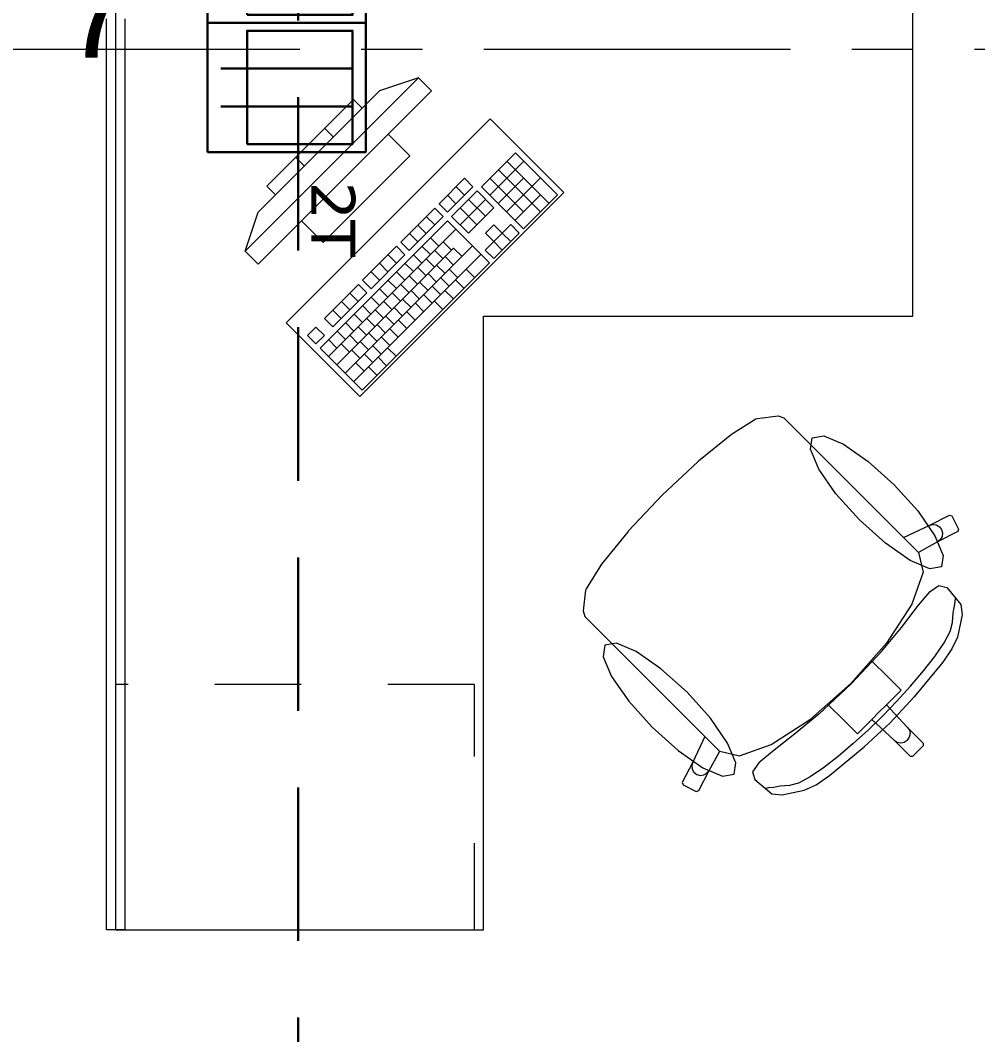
# Model space of a CAD drawing. Header units: inches. Extents: x -19 to 5698, y -728 to 92.
# Drawn here: x 288.611 to 290.172, y 32.8 to 34.454 of the extents above; entities that cross this region are included whole.
import ezdxf

# ---------------------------------------------------------------- set-up
doc = ezdxf.new("R2010")
doc.units = ezdxf.units.IN
doc.header["$MEASUREMENT"] = 0
for name, pattern in [('HIDDEN', [0.375, 0.25, -0.125]), ('Punto & Raya', [0.65, 0.5, -0.075, 0, -0.075]), ('Rayas', [0.282222, 0.141111, -0.141111])]:
    doc.linetypes.add(name, pattern=pattern)
doc.layers.get('0').update_dxf_attribs({"color": 61})
doc.layers.add('00 conduct tomacorr', color=120, linetype='HIDDEN', lineweight=30)
doc.layers.add('00 IE LUZ EMERGENCIA', color=253, linetype='Continuous', lineweight=0)
doc.layers.add('Interior - Mobiliario', color=7, linetype='Continuous')
doc.layers.add('Marcador - Secciones', color=7, linetype='Continuous')
doc.styles.add('Annotative', font='arial.ttf')

# ---------------------------------------------------------------- blocks, each defined once
blk = doc.blocks.new('CAJA POP UP 6 MODULOS')
at = {"layer": '00 conduct tomacorr', "linetype": 'Continuous'}
for p, q in [((-0.095, -0.165), (-0.095, -0.0151)), ((-0.052, -0.165), (-0.052, -0.0151)), ((0.052, -0.165), (0.052, -0.0151)), ((0.095, -0.165), (0.095, -0.0151)), ((0, -0.165), (0, -0.18))]:
    blk.add_line(p, q, dxfattribs=at)
for points in [[(-0.147, 0), (0.147, 0), (0.147, -0.18), (-0.147, -0.18)], [(0, 0), (0.147, 0), (0.147, -0.18), (0, -0.18)]]:
    blk.add_lwpolyline(points, close=True, dxfattribs=at)
for points in [[(-0.138, -0.045), (-0.009, -0.045), (-0.009, -0.165), (-0.138, -0.165), (-0.138, -0.045)], [(0.009, -0.045), (0.138, -0.045), (0.138, -0.165), (0.009, -0.165), (0.009, -0.045)]]:
    blk.add_lwpolyline(points, dxfattribs=at)
at = {"color": 1, "insert": (-0.1807, -0.168), "char_height": 0.05, "attachment_point": 1, "rotation": 180}
blk.add_mtext_dynamic_manual_height_columns('{\\fVerdana|b0|i0|c0|p34;2T}', width=0.000481, gutter_width=0.1561, heights=[0], dxfattribs=at)

msp = doc.modelspace()

# ---------------------------------------------------------------- linework, layer by layer
at = {"layer": '00 conduct tomacorr'}
msp.add_line((289.0635, 30.3283, -0.0005), (289.0635, 38.8783, -0.0005), dxfattribs=at)
at = {"layer": 'Interior - Mobiliario', "color": 175, "linetype": 'Continuous', "lineweight": 13}
for p, q in [((288.751, 32.9713), (288.751, 34.4563)), ((288.781, 34.4563), (288.781, 32.9713)), ((289.2599, 34.3602), (288.9771, 34.0774)), ((289.2599, 34.3602), (289.1963, 34.339)), ((289.2811, 34.339), (289.2599, 34.3602)), ((288.9983, 34.0562), (289.2811, 34.339)), ((288.9983, 34.141), (289.1963, 34.339)), ((289.1538, 34.3249), (289.0124, 34.1834)), ((289.168, 34.3107), (289.1538, 34.3249)), ((289.0266, 34.1693), (289.168, 34.3107)), ((289.2104, 34.2683), (289.069, 34.1269)), ((289.1208, 34.2636), (289.1067, 34.2777)), ((289.2458, 34.2329), (289.2104, 34.2683)), ((289.1043, 34.0915), (289.2458, 34.2329)), ((289.4179, 34.2379), (289.3625, 34.1825)), ((289.4864, 34.1693), (289.4179, 34.2379)), ((289.0737, 34.2164), (289.0596, 34.2306)), ((289.3762, 34.1688), (289.4316, 34.2242)), ((289.4726, 34.1555), (289.404, 34.2241)), ((289.4587, 34.1416), (289.3902, 34.2102)), ((289.0124, 34.1834), (289.0266, 34.1693)), ((289.335, 34.1962), (289.2934, 34.1546)), ((289.3071, 34.1409), (289.3487, 34.1824)), ((289.3348, 34.1686), (289.3211, 34.1823)), ((289.3487, 34.1824), (289.335, 34.1962)), ((289.3625, 34.1825), (289.431, 34.1139)), ((289.4312, 34.1415), (289.3763, 34.1964)), ((289.3899, 34.1551), (289.4314, 34.1966)), ((289.4036, 34.1414), (289.459, 34.1968)), ((289.321, 34.1548), (289.3073, 34.1685)), ((289.3555, 34.1756), (289.314, 34.134)), ((289.383, 34.1482), (289.3555, 34.1756)), ((289.4173, 34.1277), (289.4589, 34.1692)), ((289.431, 34.1139), (289.4864, 34.1693)), ((289.2934, 34.1546), (289.3071, 34.1409)), ((289.3277, 34.1203), (289.3693, 34.1619)), ((289.3691, 34.1343), (289.3417, 34.1617)), ((288.9771, 34.0774), (288.9983, 34.141)), ((289.2865, 34.1477), (289.2311, 34.0923)), ((289.2448, 34.0786), (289.3002, 34.134)), ((289.2864, 34.1201), (289.2727, 34.1338)), ((289.3002, 34.134), (289.2865, 34.1477)), ((289.314, 34.134), (289.3414, 34.1066)), ((289.3553, 34.1205), (289.3279, 34.1479)), ((289.3414, 34.1066), (289.383, 34.1482)), ((289.069, 34.1269), (289.1043, 34.0915)), ((289.3071, 34.1271), (289.0994, 33.9194)), ((289.2725, 34.1063), (289.2588, 34.12)), ((289.3756, 34.0586), (289.3071, 34.1271)), ((289.3828, 34.1206), (289.369, 34.1068)), ((289.3966, 34.1069), (289.3828, 34.1206)), ((289.4104, 34.1207), (289.3966, 34.1069)), ((289.4241, 34.107), (289.4104, 34.1207)), ((289.1131, 33.9057), (289.3208, 34.1134)), ((289.2587, 34.0924), (289.245, 34.1062)), ((289.2931, 34.0857), (289.2794, 34.0994)), ((289.369, 34.1068), (289.3827, 34.093)), ((289.3826, 34.0655), (289.4241, 34.107)), ((289.3827, 34.093), (289.3966, 34.1069)), ((289.4103, 34.0932), (289.3966, 34.1069)), ((289.1268, 33.892), (289.3172, 34.0824)), ((289.1405, 33.8783), (289.3482, 34.086)), ((289.2242, 34.0854), (289.1688, 34.03)), ((289.2379, 34.0717), (289.2242, 34.0854)), ((289.2311, 34.0923), (289.2448, 34.0786)), ((289.2793, 34.0719), (289.2655, 34.0856)), ((289.3137, 34.0789), (289.3, 34.0926)), ((289.3309, 34.0687), (289.3172, 34.0824)), ((289.3827, 34.093), (289.3689, 34.0792)), ((289.3964, 34.0793), (289.3827, 34.093)), ((288.9771, 34.0774), (288.9983, 34.0562)), ((289.1542, 33.8646), (289.3619, 34.0723)), ((289.1825, 34.0163), (289.2379, 34.0717)), ((289.2241, 34.0578), (289.2103, 34.0715)), ((289.2654, 34.058), (289.2517, 34.0717)), ((289.2999, 34.0651), (289.2862, 34.0788)), ((289.3171, 34.0548), (289.3034, 34.0685)), ((289.3689, 34.0792), (289.3826, 34.0655)), ((289.1679, 33.8508), (289.3756, 34.0586)), ((289.2102, 34.044), (289.1965, 34.0577)), ((289.2516, 34.0442), (289.2378, 34.0579)), ((289.2722, 34.0374), (289.2585, 34.0511)), ((289.286, 34.0512), (289.2723, 34.0649)), ((289.3032, 34.041), (289.2895, 34.0547)), ((289.1964, 34.0301), (289.1827, 34.0438)), ((289.2377, 34.0303), (289.224, 34.044)), ((289.2583, 34.0235), (289.2446, 34.0372)), ((289.2894, 34.0271), (289.2757, 34.0408)), ((289.31, 34.0203), (289.2963, 34.0341)), ((289.3239, 34.0342), (289.3101, 34.0479)), ((289.3514, 34.0343), (289.3377, 34.048)), ((289.1619, 34.0231), (289.1065, 33.9677)), ((289.1756, 34.0094), (289.1619, 34.0231)), ((289.1688, 34.03), (289.1825, 34.0163)), ((289.21, 34.0026), (289.1963, 34.0163)), ((289.2239, 34.0165), (289.2101, 34.0302)), ((289.2445, 34.0097), (289.2308, 34.0234)), ((289.2755, 34.0133), (289.2618, 34.027)), ((289.2962, 34.0065), (289.2824, 34.0202)), ((289.3341, 34.017), (289.3204, 34.0307)), ((289.1202, 33.954), (289.1756, 34.0094)), ((289.1617, 33.9955), (289.148, 34.0092)), ((289.1962, 33.9888), (289.1825, 34.0025)), ((289.2307, 33.9958), (289.2169, 34.0096)), ((289.2617, 33.9994), (289.248, 34.0131)), ((289.2823, 33.9926), (289.2686, 34.0064)), ((289.3168, 33.9997), (289.3031, 34.0134)), ((289.1479, 33.9817), (289.1342, 33.9954)), ((289.1823, 33.9749), (289.1686, 33.9886)), ((289.2168, 33.982), (289.2031, 33.9957)), ((289.234, 33.9717), (289.2203, 33.9855)), ((289.2478, 33.9856), (289.2341, 33.9993)), ((289.2685, 33.9788), (289.2548, 33.9925)), ((289.2995, 33.9824), (289.2858, 33.9961)), ((289.1065, 33.9677), (289.1202, 33.954)), ((289.1341, 33.9678), (289.1203, 33.9815)), ((289.1685, 33.9611), (289.1548, 33.9748)), ((289.1891, 33.9543), (289.1754, 33.968)), ((289.203, 33.9681), (289.1892, 33.9819)), ((289.2201, 33.9579), (289.2064, 33.9716)), ((289.2546, 33.965), (289.2409, 33.9787)), ((289.0926, 33.9538), (289.0788, 33.94)), ((289.1064, 33.9401), (289.0926, 33.9538)), ((289.1546, 33.9472), (289.1409, 33.961)), ((289.1753, 33.9404), (289.1615, 33.9542)), ((289.2063, 33.944), (289.1926, 33.9578)), ((289.2269, 33.9373), (289.2132, 33.951)), ((289.2408, 33.9511), (289.2271, 33.9648)), ((289.0788, 33.94), (289.0925, 33.9263)), ((289.0925, 33.9263), (289.1064, 33.9401)), ((289.1408, 33.9334), (289.1271, 33.9471)), ((289.1614, 33.9266), (289.1477, 33.9403)), ((289.1924, 33.9302), (289.1787, 33.9439)), ((289.2131, 33.9234), (289.1994, 33.9371)), ((289.0994, 33.9194), (289.1679, 33.8508)), ((289.1269, 33.9195), (289.1132, 33.9333)), ((289.1476, 33.9128), (289.1339, 33.9265)), ((289.1786, 33.9164), (289.1649, 33.9301)), ((289.1992, 33.9096), (289.1855, 33.9233)), ((289.2233, 33.9062), (289.2096, 33.9199)), ((289.1647, 33.9025), (289.151, 33.9162)), ((289.1854, 33.8957), (289.1717, 33.9094)), ((289.2077, 33.8907), (289.194, 33.9044)), ((289.1715, 33.8819), (289.1578, 33.8956)), ((289.1922, 33.8751), (289.1785, 33.8888)), ((289.7702, 33.779), (289.8102, 33.8039)), ((289.8102, 33.8039), (289.8124, 33.8048)), ((289.8124, 33.8048), (289.8463, 33.8088)), ((289.8463, 33.8088), (289.8556, 33.8059)), ((289.8556, 33.8059), (289.8775, 33.784)), ((289.7165, 33.7354), (289.7702, 33.779)), ((289.8775, 33.784), (289.903, 33.7585)), ((289.903, 33.7585), (290.0509, 33.6106)), ((289.7157, 33.7347), (289.7165, 33.7354)), ((289.6574, 33.6799), (289.7157, 33.7347)), ((289.6574, 33.6799), (289.6025, 33.6216)), ((290.0927, 33.6302), (290.1258, 33.6472)), ((290.1258, 33.6472), (290.1298, 33.6459)), ((290.1298, 33.6459), (290.1406, 33.6245)), ((289.6018, 33.6207), (289.5583, 33.5671)), ((289.6025, 33.6216), (289.6018, 33.6207)), ((290.0509, 33.6106), (290.0927, 33.6302)), ((290.0927, 33.6302), (290.0983, 33.6318)), ((290.0983, 33.6318), (290.1041, 33.6311)), ((290.1041, 33.6311), (290.1092, 33.6283)), ((290.1393, 33.6205), (290.1062, 33.6035)), ((290.1092, 33.6283), (290.1128, 33.6237)), ((290.1128, 33.6237), (290.1144, 33.6181)), ((290.1406, 33.6245), (290.1393, 33.6205)), ((290.0751, 33.5864), (290.0509, 33.6106)), ((290.1062, 33.6035), (290.0752, 33.5862)), ((290.1108, 33.6071), (290.1062, 33.6035)), ((290.1137, 33.6123), (290.1108, 33.6071)), ((290.1144, 33.6181), (290.1137, 33.6123)), ((290.0751, 33.5864), (290.0752, 33.5862)), ((290.0752, 33.5862), (290.0826, 33.5542)), ((289.5583, 33.5671), (289.5334, 33.527)), ((290.0826, 33.5542), (290.0643, 33.5022)), ((289.5325, 33.5249), (289.5285, 33.491)), ((289.5334, 33.527), (289.5325, 33.5249)), ((290.0754, 33.5002), (290.094, 33.5225)), ((290.094, 33.5225), (290.1084, 33.5325)), ((290.1084, 33.5325), (290.1213, 33.5291)), ((290.1213, 33.5291), (290.1445, 33.5012)), ((290.134, 33.4985), (290.1348, 33.5065)), ((290.1348, 33.5065), (290.1356, 33.511)), ((289.5285, 33.491), (289.5313, 33.4817)), ((290.0643, 33.5022), (290.0229, 33.4384)), ((290.0475, 33.464), (290.0754, 33.5002)), ((290.1308, 33.4723), (290.132, 33.4877)), ((290.132, 33.4877), (290.134, 33.4985)), ((290.1445, 33.5012), (290.1463, 33.4845)), ((289.5313, 33.4817), (289.5533, 33.4597)), ((290.1269, 33.4576), (290.1308, 33.4723)), ((290.1463, 33.4845), (290.1386, 33.4483)), ((289.5533, 33.4597), (289.5788, 33.4342)), ((290.0148, 33.4247), (290.0475, 33.464)), ((290.117, 33.4387), (290.1269, 33.4576)), ((290.0229, 33.4384), (289.9982, 33.4103)), ((290.1021, 33.4169), (290.117, 33.4387)), ((290.1386, 33.4483), (290.1296, 33.4291)), ((289.5788, 33.4342), (289.7267, 33.2864)), ((289.9653, 33.372), (290.0148, 33.4247)), ((290.1296, 33.4291), (290.1147, 33.4074)), ((289.9982, 33.4103), (289.9648, 33.3724)), ((289.9982, 33.4103), (290.0255, 33.3829)), ((290.1147, 33.4074), (290.0679, 33.3507)), ((290.0836, 33.3931), (290.1021, 33.4169)), ((290.0624, 33.3683), (290.0836, 33.3931)), ((289.9653, 33.372), (289.9125, 33.3225)), ((289.927, 33.3391), (289.9648, 33.3724)), ((290.0255, 33.3829), (290.0467, 33.3617)), ((290.0467, 33.3617), (290.023, 33.3381)), ((290.0398, 33.3437), (290.0624, 33.3683)), ((289.8989, 33.3143), (289.927, 33.3391)), ((289.927, 33.3391), (289.9544, 33.3117)), ((290.017, 33.3202), (290.0398, 33.3437)), ((290.0679, 33.3507), (290.0288, 33.3085)), ((289.9125, 33.3225), (289.8732, 33.2898)), ((289.9992, 33.3142), (290.0111, 33.3262)), ((290.023, 33.3381), (290.0111, 33.3262)), ((290.023, 33.3381), (290.057, 33.3016)), ((289.835, 33.273), (289.8989, 33.3143)), ((289.9544, 33.3117), (289.9755, 33.2906)), ((289.9755, 33.2906), (289.9992, 33.3142)), ((289.9866, 33.2694), (290.0288, 33.3085)), ((290.017, 33.3202), (289.9936, 33.2974)), ((289.9992, 33.3142), (290.0357, 33.2802)), ((289.8732, 33.2898), (289.8371, 33.2619)), ((289.9936, 33.2974), (289.9689, 33.2749)), ((290.057, 33.3016), (290.0603, 33.2967)), ((290.057, 33.3016), (290.0831, 33.2755)), ((290.0614, 33.291), (290.0602, 33.2852)), ((290.0603, 33.2967), (290.0614, 33.291)), ((289.7267, 33.2864), (289.7071, 33.2446)), ((289.7509, 33.2621), (289.7267, 33.2864)), ((289.7831, 33.2546), (289.835, 33.273)), ((289.9689, 33.2749), (289.9442, 33.2537)), ((290.0357, 33.2802), (290.0405, 33.277)), ((290.0357, 33.2802), (290.0618, 33.2542)), ((290.0405, 33.277), (290.0463, 33.2759)), ((290.0463, 33.2759), (290.052, 33.2771)), ((290.052, 33.2771), (290.0569, 33.2803)), ((290.0602, 33.2852), (290.0569, 33.2803)), ((290.0831, 33.2755), (290.0831, 33.2712)), ((289.7338, 33.2311), (289.7511, 33.2621)), ((289.7509, 33.2621), (289.7511, 33.2621)), ((289.7511, 33.2621), (289.7831, 33.2546)), ((289.8371, 33.2619), (289.8148, 33.2432)), ((289.9299, 33.2226), (289.9866, 33.2694)), ((290.066, 33.2542), (290.0746, 33.2627)), ((290.0831, 33.2712), (290.0746, 33.2627)), ((289.7071, 33.2446), (289.6901, 33.2115)), ((289.7071, 33.2446), (289.7055, 33.239)), ((289.7055, 33.239), (289.7061, 33.2331)), ((289.8148, 33.2432), (289.8048, 33.2289)), ((289.9442, 33.2537), (289.9204, 33.2351)), ((290.0618, 33.2542), (290.066, 33.2542)), ((289.7061, 33.2331), (289.709, 33.228)), ((289.709, 33.228), (289.7136, 33.2244)), ((289.7136, 33.2244), (289.7192, 33.2229)), ((289.7168, 33.198), (289.7338, 33.2311)), ((289.7192, 33.2229), (289.725, 33.2236)), ((289.725, 33.2236), (289.7301, 33.2265)), ((289.7301, 33.2265), (289.7338, 33.2311)), ((289.8048, 33.2289), (289.8082, 33.216)), ((289.9204, 33.2351), (289.8985, 33.2203)), ((289.9082, 33.2077), (289.9299, 33.2226)), ((289.6901, 33.2115), (289.6914, 33.2075)), ((289.6914, 33.2075), (289.7128, 33.1966)), ((289.8082, 33.216), (289.836, 33.1928)), ((289.8649, 33.2064), (289.8496, 33.2053)), ((289.8797, 33.2103), (289.8649, 33.2064)), ((289.8985, 33.2203), (289.8797, 33.2103)), ((289.8889, 33.1987), (289.9082, 33.2077)), ((289.7128, 33.1966), (289.7168, 33.198)), ((289.8307, 33.2024), (289.8262, 33.2016)), ((289.8388, 33.2032), (289.8307, 33.2024)), ((289.836, 33.1928), (289.8528, 33.1909)), ((289.8496, 33.2053), (289.8388, 33.2032)), ((289.8528, 33.1909), (289.8889, 33.1987)), ((288.781, 32.9713), (288.751, 32.9713))]:
    msp.add_line(p, q, dxfattribs=at)
at = {"layer": 'Interior - Mobiliario', "color": 175, "linetype": 'Rayas', "lineweight": 13}
for p, q in [((289.351, 33.3713), (288.766, 33.3713)), ((289.351, 32.9713), (289.351, 33.3713))]:
    msp.add_line(p, q, dxfattribs=at)
at = {"layer": 'Interior - Mobiliario', "color": 175, "linetype": 'Continuous', "lineweight": 13, "flags": 128}
for points in [[(288.766, 34.4713), (288.766, 32.9713), (289.366, 32.9713), (289.366, 33.9713), (290.066, 33.9713), (290.066, 34.4713)], [(289.0442, 33.9607), (289.1644, 33.8405), (289.4968, 34.1728), (289.3766, 34.293)], [(290.0358, 33.6964), (290.074, 33.6539), (290.102, 33.6135), (290.1156, 33.5815), (290.1127, 33.5626), (290.0938, 33.5597), (290.0617, 33.5733), (290.0214, 33.6013), (289.9789, 33.6395), (289.9407, 33.682), (289.9127, 33.7223), (289.8991, 33.7544), (289.902, 33.7733), (289.9209, 33.7762), (289.953, 33.7626), (289.9933, 33.7345)], [(289.6409, 33.3015), (289.6834, 33.2633), (289.7237, 33.2353), (289.7558, 33.2217), (289.7747, 33.2246), (289.7776, 33.2435), (289.764, 33.2755), (289.736, 33.3159), (289.6978, 33.3584), (289.6553, 33.3965), (289.615, 33.4246), (289.5829, 33.4382), (289.564, 33.4353), (289.5611, 33.4164), (289.5747, 33.3843), (289.6027, 33.3439)]]:
    msp.add_lwpolyline(points, close=True, dxfattribs=at)
at = {"layer": 'Marcador - Secciones', "color": 251, "linetype": 'Punto & Raya', "lineweight": 13, "true_color": 0x636466}
msp.add_line((282.1667, 34.4067), (333.4403, 34.4067), dxfattribs=at)

# ---------------------------------------------------------------- block references
at = {"layer": '00 conduct tomacorr', "xscale": 1.432830642179531, "yscale": 1.432830642179531, "zscale": 1.432830642179531, "rotation": 89.99999999999997}
msp.add_blockref('CAJA POP UP 6 MODULOS', (288.916, 34.4496, -0.0007), dxfattribs=at)

# ---------------------------------------------------------------- texts
at = {"layer": '00 IE LUZ EMERGENCIA', "style": 'Annotative'}
msp.add_attdef('7', (288.6777, 34.393, -0.0007), '', height=0.1562, dxfattribs=at)

doc.saveas('drawing.dxf')
